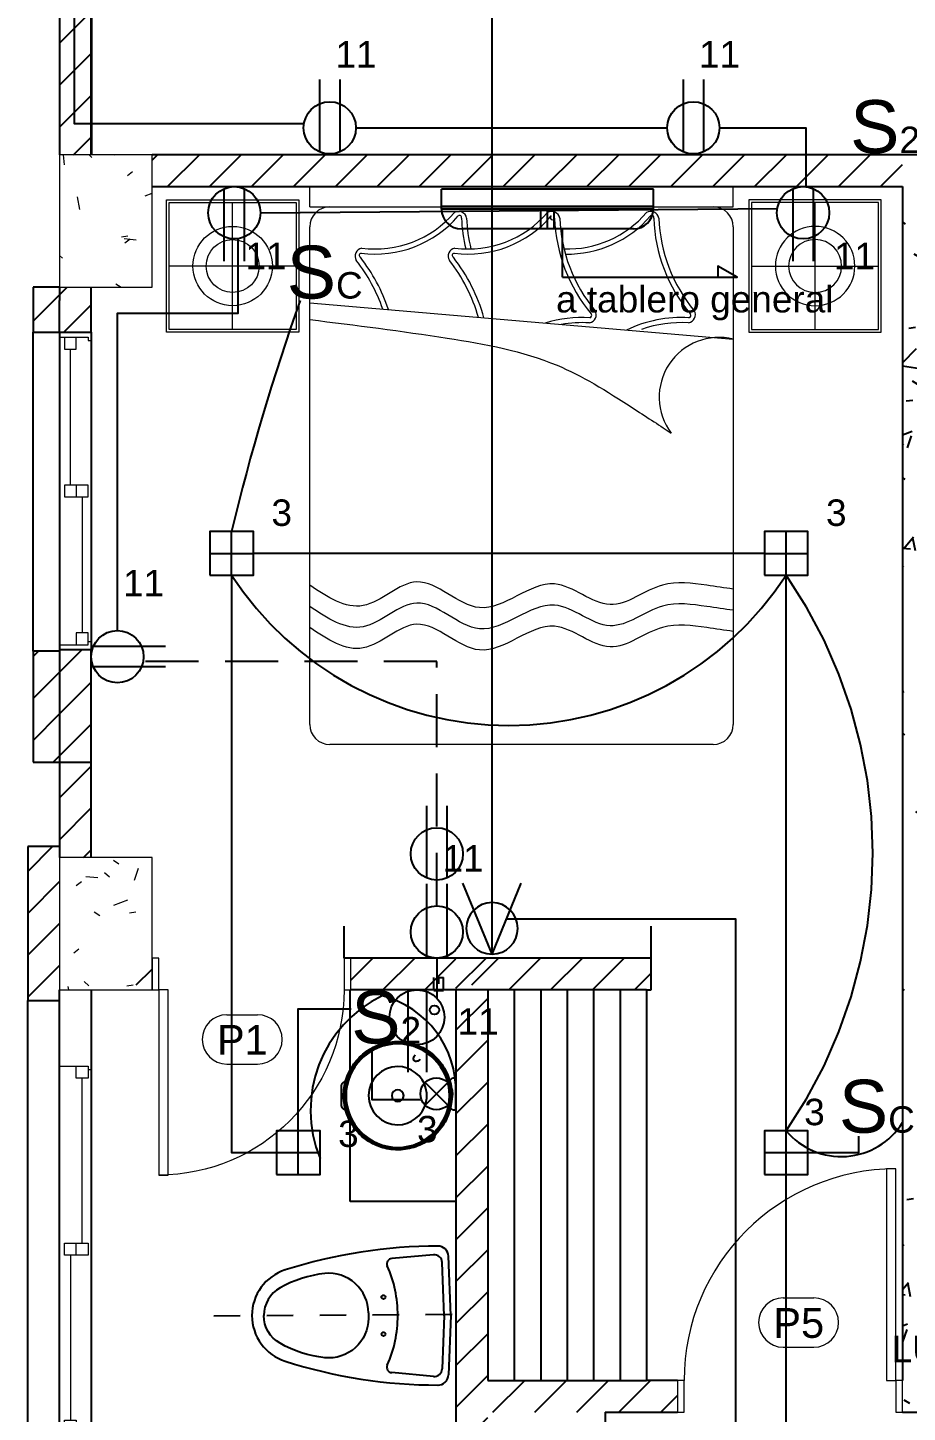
# Model space of a CAD drawing. Header units: inches. Extents: x 131 to 82119, y 71 to 16923.
# Drawn here: x 292.32 to 295.64, y 163.05 to 168.28 of the extents above; entities that cross this region are included whole.
import ezdxf
from ezdxf.enums import TextEntityAlignment as Align

# ---------------------------------------------------------------- set-up
doc = ezdxf.new("R2010")
doc.units = ezdxf.units.IN
doc.header["$MEASUREMENT"] = 0
for name, pattern in [('HIDDEN', [9.525, 6.35, -3.175]), ('HIDDEN2', [0.1875, 0.125, -0.0625]), ('PISO', [0.3, 0.2, -0.1])]:
    doc.linetypes.add(name, pattern=pattern)
for name, color, linetype, lineweight in [('A-DOOR-____-IDEN', 31, 'Continuous', 18), ('A-DOOR-____-MCUT', 31, 'Continuous', 18), ('A-DOOR-____-OTLN', 31, 'Continuous', 18), ('A-DOOR-FRAM-MCUT', 31, 'Continuous', 18), ('A-GLAZ-____-MCUT', 151, 'Continuous', 18), ('DUCTO-PARED O TECHO', 7, 'Continuous', 25), ('DUCTO-PISO', 7, 'PISO', 25), ('I-FURN-____-OTLN', 30, 'Continuous', 18), ('RED-TELEVISION', 84, 'TELEVISION', 25), ('RED-TELEVISIÓN', 84, 'TELEVISION', 25), ('S-COLS-____-MCUT', 52, 'Continuous', 18), ('S-COLS-____-OTLN', 52, 'Continuous', 18), ('SIMBOLOGIA', 150, 'Continuous', 25), ('SIMBOLOGÍA', 150, 'Continuous', 25)]:
    doc.layers.add(name, color=color, linetype=linetype, lineweight=lineweight)
for name, color, linetype in [('Arquitectonico', 253, 'Continuous'), ('BLOQUES TOMAS Y LUCES', 140, 'Continuous'), ('INTERRUPTORES', 6, 'Continuous'), ('LAMPARAS', 20, 'Continuous'), ('LUCES Y TOMAS', 5, 'Continuous'), ('Retorno', 5, 'HIDDEN')]:
    doc.layers.add(name, color=color, linetype=linetype)
doc.styles.add('Arial_4', font='arial.ttf', dxfattribs={"height": 0.1125})
doc.styles.get("Standard").update_dxf_attribs({"font": 'arial.ttf'})
doc.linetypes.add('TELEVISION', pattern='A,0.32,-0.13,["TV",Standard,S=0.065,R=0,X=-0.065,Y=-0.0325],-0.13', length=0.58)
pattern_1 = [(45, (314.34163, 184.42544), (-0.07919596, 0.07919596), [])]
pattern_2 = [(45, (314.34163, 184.69544), (-0.07919596, 0.07919596), [])]

# ---------------------------------------------------------------- blocks, each defined once
blk = doc.blocks.new('M_Concrete-Rectangular-Column - Columna Concreto 0_50x0_35-1658611-ARQ-P1')
at = {"layer": 'S-COLS-____-OTLN'}
h = blk.add_hatch(dxfattribs=at)
h.set_pattern_fill('FP_32', style=0, pattern_type=2)
h.set_pattern_definition([(320, (19.526, -21.726), (-0.0473076, -0.546432), [0.057, -0.629]), (265, (19.526, -21.726), (0.573371, 0.105429), [0.046, -0.503]), (10.451, (19.522, -21.772), (0.525708, -0.440955), [0.049, -0.534]), (316.184, (19.679, -21.726), (-0.12606, -0.813123), [0.086, -0.943]), (6.636, (19.668, -21.794), (0.742252, -0.711995), [0.073, -0.801]), (261.184, (19.679, -21.726), (0.742616, -0.71223), [0.069, -0.754]), (291, (19.641, -21.803), (-0.306292, -0.454985), [0.057, -0.629]), (236, (19.641, -21.803), (0.552594, -0.185766), [0.046, -0.503]), (341.451, (19.615, -21.84), (0.246016, -0.640536), [0.049, -0.534]), (307.5, (19.526, -21.726), (0.2541166, -0.009206), [0.025, -0.472, 0.025, -0.485, -0.505]), (307.5, (19.526, -21.726), (0.2541166, -0.009206), [-1.007, 0.025, -0.48]), (277.5, (19.526, -21.726), (0.3007382, -0.2004608), [0.025, -0.266, 0.025, -0.46, -0.192]), (277.5, (19.526, -21.726), (0.3007382, -0.2004608), [-0.776, 0.025, -0.167]), (237.5, (19.526, -21.556), (-0.0170776, -0.4064829), [0.025, -0.165, 0.025, -0.569, -0.789]), (237.5, (19.526, -21.556), (-0.0170776, -0.4064829), [-0.785, 0.025, -0.764]), (227.5, (19.526, -21.48), (0.076008, -0.4439987), [0.025, -0.223, 0.025, -0.37, -0.56]), (227.5, (19.526, -21.48), (0.076008, -0.4439987), [-0.642, 0.025, -0.535])])
h.paths.add_polyline_path([(-0.25, -0.175), (0.25, -0.175), (0.25, 0.175), (-0.25, 0.175)], flags=0)
at = {"layer": 'S-COLS-____-MCUT'}
for p, q in [((0.25, 0.175), (-0.25, 0.175)), ((-0.25, 0.175), (-0.25, -0.175)), ((0.25, -0.175), (0.25, 0.175)), ((-0.25, -0.175), (0.25, -0.175))]:
    blk.add_line(p, q, dxfattribs=at)
blk = doc.blocks.new('M_Concrete-Rectangular-Column - Columna Concreto 0_50x0_35-V19-ARQ-P1')
at = {"layer": 'S-COLS-____-OTLN'}
h = blk.add_hatch(dxfattribs=at)
h.set_pattern_fill('FP_36', style=0, pattern_type=2)
h.set_pattern_definition([(320, (16.872, -21.726), (-0.0473076, -0.546432), [0.057, -0.629]), (265, (16.872, -21.726), (0.57337, 0.105429), [0.046, -0.503]), (10.451, (16.868, -21.772), (0.525708, -0.440955), [0.049, -0.534]), (316.184, (17.024, -21.726), (-0.12606, -0.813123), [0.086, -0.943]), (6.636, (17.013, -21.794), (0.742252, -0.711995), [0.073, -0.801]), (261.184, (17.024, -21.726), (0.742616, -0.71223), [0.069, -0.754]), (291, (16.986, -21.803), (-0.306292, -0.454985), [0.057, -0.629]), (236, (16.986, -21.803), (0.552594, -0.185766), [0.046, -0.503]), (341.451, (16.96, -21.84), (0.246016, -0.640536), [0.049, -0.534]), (307.5, (16.872, -21.726), (0.2541166, -0.009206), [0.025, -0.472, 0.025, -0.485, -0.505]), (307.5, (16.872, -21.726), (0.2541166, -0.009206), [-1.007, 0.025, -0.48]), (277.5, (16.872, -21.726), (0.3007382, -0.2004608), [0.025, -0.266, 0.025, -0.46, -0.192]), (277.5, (16.872, -21.726), (0.3007382, -0.2004608), [-0.776, 0.025, -0.167]), (237.5, (16.872, -21.556), (-0.0170776, -0.4064829), [0.025, -0.165, 0.025, -0.569, -0.789]), (237.5, (16.872, -21.556), (-0.0170776, -0.4064829), [-0.785, 0.025, -0.764]), (227.5, (16.872, -21.48), (0.076008, -0.4439987), [0.025, -0.223, 0.025, -0.37, -0.56]), (227.5, (16.872, -21.48), (0.076008, -0.4439987), [-0.642, 0.025, -0.535])])
h.paths.add_polyline_path([(-0.25, -0.175), (0.25, -0.175), (0.25, 0.175), (-0.25, 0.175)], flags=0)
at = {"layer": 'S-COLS-____-MCUT'}
for p, q in [((0.25, 0.175), (-0.25, 0.175)), ((-0.25, 0.175), (-0.25, -0.175)), ((0.25, -0.175), (0.25, 0.175)), ((-0.25, -0.175), (0.25, -0.175))]:
    blk.add_line(p, q, dxfattribs=at)
blk = doc.blocks.new('Puertas Revit Lisas - 0_85 X 2_70-1759834-ARQ-P1')
at = {"layer": 'A-DOOR-____-MCUT'}
for p, q in [((0.4, 0.856825), (0.365, 0.856825)), ((0.365, 0.856825), (0.365, 0.056825)), ((0.4, 0.056825), (0.4, 0.856825)), ((0.365, 0.056825), (0.4, 0.056825))]:
    blk.add_line(p, q, dxfattribs=at)
at = {"layer": 'A-DOOR-____-OTLN'}
blk.add_arc((0.4, 0.056825), 0.8, 90, 180, dxfattribs=at)
at = {"layer": 'A-DOOR-FRAM-MCUT'}
for p, q in [((-0.4, 0.056825), (-0.425, 0.056825)), ((-0.425, 0.056825), (-0.425, -0.063175)), ((-0.4, -0.063175), (-0.4, 0.056825)), ((0.4, 0.056825), (0.4, -0.063175)), ((0.425, 0.056825), (0.4, 0.056825)), ((0.425, -0.063175), (0.425, 0.056825)), ((-0.425, -0.063175), (-0.4, -0.063175)), ((0.4, -0.063175), (0.425, -0.063175))]:
    blk.add_line(p, q, dxfattribs=at)
blk = doc.blocks.new('Puertas Revit Lisas - 0_75  x 2_70-1817899-ARQ-P1')
at = {"layer": 'A-DOOR-____-MCUT'}
for p, q in [((0.315, -0.056825), (0.35, -0.056825)), ((0.315, -0.756825), (0.315, -0.056825)), ((0.35, -0.056825), (0.35, -0.756825)), ((0.35, -0.756825), (0.315, -0.756825))]:
    blk.add_line(p, q, dxfattribs=at)
at = {"layer": 'A-DOOR-____-OTLN'}
blk.add_arc((0.35, -0.056825), 0.7, 180, 270, dxfattribs=at)
at = {"layer": 'A-DOOR-FRAM-MCUT'}
for p, q in [((-0.375, 0.063175), (-0.35, 0.063175)), ((-0.375, -0.056825), (-0.375, 0.063175)), ((-0.35, 0.063175), (-0.35, -0.056825)), ((0.35, 0.063175), (0.375, 0.063175)), ((0.35, -0.056825), (0.35, 0.063175)), ((0.375, 0.063175), (0.375, -0.056825)), ((-0.35, -0.056825), (-0.375, -0.056825)), ((0.375, -0.056825), (0.35, -0.056825))]:
    blk.add_line(p, q, dxfattribs=at)
blk = doc.blocks.new('Ventanas Genéricas Aluminio - 1_42 x 0_75-1818825-ARQ-P1')
at = {"layer": 'A-GLAZ-____-MCUT'}
for p, q in [((-0.67825, 0.06), (-0.71, 0.06)), ((-0.67825, 0.0479), (-0.67825, 0.06)), ((0.67825, 0.06), (0.71, 0.06)), ((0.67825, 0.0479), (0.67825, 0.06)), ((0.71, 0.06), (0.71, -0.06)), ((-0.69095, 0.0479), (-0.67825, 0.0479)), ((-0.69095, -0.06), (-0.69095, 0.0479)), ((-0.6465, 0.00345), (-0.69095, 0.00345)), ((-0.67825, 0.0479), (-0.6465, 0.0479)), ((-0.6465, 0.0479), (-0.6465, 0.00345)), ((-0.022225, 0.025675), (-0.6465, 0.025675)), ((-0.022225, 0.0479), (0.022225, 0.0479)), ((-0.022225, -0.041), (-0.022225, 0.0479)), ((0.022225, 0.00345), (-0.022225, 0.00345)), ((0.022225, 0.0479), (0.022225, -0.041)), ((0.6465, 0.00345), (0.69095, 0.00345)), ((0.6465, -0.041), (0.6465, 0.00345)), ((0.69095, 0.0479), (0.67825, 0.0479)), ((0.69095, -0.06), (0.69095, 0.0479)), ((0.022225, -0.041), (-0.022225, -0.041)), ((0.022225, -0.018775), (0.6465, -0.018775)), ((0.69095, -0.041), (0.6465, -0.041)), ((-0.71, -0.06), (-0.69095, -0.06)), ((0.71, -0.06), (0.69095, -0.06))]:
    blk.add_line(p, q, dxfattribs=at)
blk = doc.blocks.new('Ventanas Genéricas Aluminio - 1_20 X 1_98-1890053-ARQ-P1')
at = {"layer": 'A-GLAZ-____-MCUT'}
for p, q in [((-0.6, 0.06), (-0.58095, 0.06)), ((-0.58095, 0.06), (-0.58095, -0.0479)), ((0.58095, 0.06), (0.58095, -0.0479)), ((0.6, 0.06), (0.58095, 0.06)), ((0.6, -0.06), (0.6, 0.06)), ((-0.022225, 0.041), (-0.022225, -0.0479)), ((0.022225, 0.041), (-0.022225, 0.041)), ((0.022225, -0.0479), (0.022225, 0.041)), ((0.022225, 0.018775), (0.5365, 0.018775)), ((0.5365, 0.041), (0.5365, -0.00345)), ((0.58095, 0.041), (0.5365, 0.041)), ((-0.5365, -0.00345), (-0.58095, -0.00345)), ((-0.58095, -0.0479), (-0.56825, -0.0479)), ((-0.56825, -0.0479), (-0.5365, -0.0479)), ((-0.56825, -0.0479), (-0.56825, -0.06)), ((-0.5365, -0.0479), (-0.5365, -0.00345)), ((-0.022225, -0.025675), (-0.5365, -0.025675)), ((0.022225, -0.00345), (-0.022225, -0.00345)), ((-0.022225, -0.0479), (0.022225, -0.0479)), ((0.5365, -0.00345), (0.58095, -0.00345)), ((0.56825, -0.0479), (0.56825, -0.06)), ((0.58095, -0.0479), (0.56825, -0.0479)), ((-0.56825, -0.06), (-0.6, -0.06)), ((0.56825, -0.06), (0.6, -0.06))]:
    blk.add_line(p, q, dxfattribs=at)
blk = doc.blocks.new('Etiqueta Puerta 1_5mm - Etiqueta Puerta 1_5mm-1832370-ARQ-P1')
at = {"layer": 'A-DOOR-____-IDEN'}
for p, q in [((-0.000813, 0.001281), (0.000734, 0.001281)), ((-0.000813, -0.001203), (0.000734, -0.001203))]:
    blk.add_line(p, q, dxfattribs=at)
for centre, start, end in [((-0.000813, 0.000039), 90, 270), ((0.000734, 0.000039), 270, 90)]:
    blk.add_arc(centre, 0.001242, start, end, dxfattribs=at)
blk = doc.blocks.new('CAMA DE 1.57')
at = {"layer": 'I-FURN-____-OTLN'}
for p, q in [((3303.355, 1491.157), (3304.955, 1491.157)), ((3303.355, 1491.0808), (3303.355, 1491.157)), ((3304.955, 1491.0808), (3304.955, 1491.157)), ((3303.355, 1491.0808), (3304.955, 1491.0808)), ((3303.355, 1489.125), (3303.355, 1491.0046)), ((3304.955, 1491.0046), (3304.955, 1489.125)), ((3303.355, 1490.7179), (3304.955, 1490.5805)), ((3304.8788, 1489.0488), (3303.4312, 1489.0488))]:
    blk.add_line(p, q, dxfattribs=at)
for centre, radius, start, end in [((3303.4312, 1491.0046), 0.0762, 90, 180), ((3303.6023, 1491.3156), 0.4135, 262.6044, 319.3399), ((3303.6023, 1491.3156), 0.3941, 262.6044, 319.3399), ((3303.9538, 1491.3156), 0.4135, 262.6044, 319.3399), ((3303.9174, 1491.0323), 0.031, 11.394, 121.243), ((3303.9538, 1491.3156), 0.3941, 262.6044, 319.3399), ((3303.9212, 1491.0405), 0.0077, 338.8175, 132.6422), ((3304.2689, 1491.0323), 0.031, 11.394, 121.243), ((3304.2721, 1491.0396), 0.00801, 125.2131, 346.2466), ((3304.3283, 1491.3156), 0.3941, 268.1336, 319.3399), ((3304.3283, 1491.3156), 0.4135, 268.9318, 319.3399), ((3304.6433, 1491.0323), 0.031, 11.394, 121.243), ((3304.6471, 1491.0405), 0.0077, 338.8175, 132.6422), ((3304.8788, 1491.0046), 0.0762, 0, 90), ((3304.5269, 1491.0593), 0.5989, 182.0664, 193.2946), ((3304.5269, 1491.0593), 0.5796, 182.0664, 193.7465), ((3304.8784, 1491.0593), 0.5989, 182.0664, 219.7959), ((3304.8784, 1491.0593), 0.5796, 182.0664, 219.7959), ((3305.2529, 1491.0593), 0.5989, 182.0664, 219.7959), ((3305.2529, 1491.0593), 0.5796, 182.0664, 219.7959), ((3303.5574, 1490.8943), 0.031, 100.7013, 211.609), ((3303.5498, 1490.8974), 0.00818, 94.4896, 244.4234), ((3303.0313, 1490.4869), 0.6539, 18.3093, 38.0554), ((3303.9089, 1490.8943), 0.031, 100.7013, 211.609), ((3303.9013, 1490.8974), 0.00818, 94.4896, 244.4234), ((3303.3828, 1490.4869), 0.6539, 15.4709, 38.0554), ((3303.0313, 1490.4869), 0.6346, 19.0613, 38.0554), ((3303.3828, 1490.4869), 0.6346, 16.1216, 38.0554), ((3304.4064, 1490.6727), 0.031, 280.1867, 30.4684), ((3304.7809, 1490.6727), 0.031, 280.1867, 30.4684), ((3304.3829, 1490.1943), 0.4681, 86.296, 107.2201), ((3304.3829, 1490.1943), 0.4488, 86.296, 100.0081), ((3304.4113, 1490.6703), 0.009, 282.0448, 39.1961), ((3304.7573, 1490.1943), 0.4681, 86.296, 116.0094), ((3304.7573, 1490.1943), 0.4488, 86.296, 109.3668), ((3304.7857, 1490.6703), 0.009, 282.0448, 39.1961), ((3304.9006, 1490.3618), 0.2254, 76.0392, 217.0757), ((3303.4312, 1489.125), 0.0762, 180, 270), ((3304.8788, 1489.125), 0.0762, 270, 0)]:
    blk.add_arc(centre, radius, start, end, dxfattribs=at)
for points, knots in [([(3303.355, 1490.6546), (3303.5285, 1490.6332), (3303.8463, 1490.5934), (3304.2603, 1490.5181), (3304.4711, 1490.3883), (3304.5819, 1490.3163), (3304.5819, 1490.3163), (3304.5819, 1490.3163), (3304.5819, 1490.3163), (3304.6319, 1490.2838), (3304.6819, 1490.2512), (3304.7208, 1490.2259)], [70.755132, 70.755132, 70.755132, 70.755132, 597.255165, 1033.739417, 1347.215247, 1347.215247, 1347.215247, 1347.215249, 1347.215249, 1347.215249, 1488.711878, 1488.711878, 1488.711878, 1488.711878]), ([(3304.955, 1489.6361), (3304.9217, 1489.6409), (3304.8884, 1489.6458), (3304.855, 1489.6506), (3304.7984, 1489.6588), (3304.6703, 1489.6775), (3304.4865, 1489.5149), (3304.2577, 1489.7424), (3304.0069, 1489.4664), (3303.7693, 1489.7462), (3303.5598, 1489.5152), (3303.4228, 1489.6058), (3303.355, 1489.6506)], [-0.098553, -0.098553, -0.098553, -0.098553, 0, 0, 0, 0.167365, 0.378819, 0.602552, 0.899917, 1.156055, 1.376976, 1.593118, 1.593118, 1.593118, 1.593118]), ([(3304.955, 1489.5561), (3304.9217, 1489.5609), (3304.8884, 1489.5658), (3304.855, 1489.5706), (3304.7984, 1489.5788), (3304.6703, 1489.5975), (3304.4865, 1489.4349), (3304.2577, 1489.6624), (3304.0069, 1489.3864), (3303.7693, 1489.6662), (3303.5598, 1489.4352), (3303.4228, 1489.5258), (3303.355, 1489.5706)], [-0.098553, -0.098553, -0.098553, -0.098553, 0, 0, 0, 0.167365, 0.378819, 0.602552, 0.899917, 1.156055, 1.376976, 1.593118, 1.593118, 1.593118, 1.593118]), ([(3304.955, 1489.4762), (3304.9217, 1489.481), (3304.8884, 1489.4858), (3304.855, 1489.4906), (3304.855, 1489.4906), (3304.855, 1489.4906), (3304.855, 1489.4906), (3304.7984, 1489.4988), (3304.6703, 1489.5175), (3304.4865, 1489.3549), (3304.2577, 1489.5824), (3304.0069, 1489.3064), (3303.7693, 1489.5862), (3303.5598, 1489.3552), (3303.4228, 1489.4458), (3303.355, 1489.4906)], [-0.098412, -0.098412, -0.098412, -0.098412, 0, 0, 0, 0, 0, 0, 0.167365, 0.378819, 0.602552, 0.899917, 1.156055, 1.376976, 1.593118, 1.593118, 1.593118, 1.593118])]:
    blk.add_open_spline(points, degree=3, knots=knots, dxfattribs=at)
blk = doc.blocks.new('MESA DE NOCHE')
at = {"layer": 'I-FURN-____-OTLN'}
for p, q in [((3304.8362, 1490.6446), (3305.3362, 1490.6446)), ((3304.8362, 1490.1446), (3304.8362, 1490.6446)), ((3304.8362, 1490.5684), (3304.8362, 1490.6446)), ((3304.8462, 1490.6346), (3305.3262, 1490.6346)), ((3304.8462, 1490.1546), (3304.8462, 1490.6346)), ((3305.0862, 1490.1546), (3305.0862, 1490.6346)), ((3305.3262, 1490.6346), (3305.3262, 1490.1546)), ((3305.3362, 1490.6446), (3305.3362, 1490.1446)), ((3305.3262, 1490.3946), (3304.8462, 1490.3946)), ((3305.3362, 1490.1446), (3304.8362, 1490.1446)), ((3305.3262, 1490.1546), (3304.8462, 1490.1546))]:
    blk.add_line(p, q, dxfattribs=at)
for radius in [0.15, 0.1]:
    blk.add_circle((3305.0862, 1490.3946), radius, dxfattribs=at)
blk = doc.blocks.new('san1')
for p, q in [((-0.1138, 0.2251), (-0.2717, 0.212)), ((-0.05, -0.0052), (-0.057, 0.2189)), ((-0.075, -0.006), (-0.0813, 0.1961)), ((-0.3611, 0.007), (-0.3612, -0.0131)), ((-0.075, -0.0041), (-0.0841, -0.2061)), ((-0.05, -0.0052), (-0.0601, -0.2292)), ((-0.117, -0.2346), (-0.2747, -0.2193))]:
    blk.add_line(p, q)
at = {"linetype": 'HIDDEN2', "ltscale": 0.0005}
blk.add_line((-0.9452, 0), (0.0223, 0), dxfattribs=at)
for points in [[(-0.6723, 0.1722, 0.008715), (-0.6739, 0.1717, 0.326246), (-0.8011, 0, 0.326246), (-0.6763, -0.1734, 0.077295), (-0.099, -0.2674)], [(-0.3611, 0.007, 0.444133), (-0.5252, 0.1573, 0.099431), (-0.6941, 0.1039, 0.271202), (-0.7561, -0.0003)], [(-0.3612, -0.0131, -0.444133), (-0.5274, -0.1612, -0.099431), (-0.6956, -0.1054, -0.271202), (-0.7561, -0.0003)]]:
    blk.add_lwpolyline(points, format="xyb")
for centre in [(-0.3037, 0.0665), (-0.3046, -0.0735)]:
    blk.add_circle(centre, 0.0075)
for centre, radius, start, end in [((-0.1089, -1.6417), 1.8994, 89.5933, 107.3079), ((-0.27, 0.1921), 0.02, 94.7473, 203.4888), ((-0.1113, 0.1952), 0.03, 1.7918, 94.7473), ((-0.097, 0.2177), 0.04, 1.7918, 91.6067), ((-0.7134, -0.0006), 0.4634, 359.6018, 23.4888), ((-0.7134, -0.0006), 0.4634, 335.7149, 359.6018), ((-0.6608, -0.1259), 0.05, 251.8766, 253.874), ((-0.2728, -0.1994), 0.02, 155.7149, 264.4564), ((-0.1141, -0.2048), 0.03, 264.4564, 357.4118), ((-0.1001, -0.2274), 0.04, 267.5969, 357.4118)]:
    blk.add_arc(centre, radius, start, end)
blk = doc.blocks.new('LUZAP')
at = {"layer": 'SIMBOLOGIA'}
for p, q in [((-0.09, 0.02), (0.0636, 0.1736)), ((-0.0636, 0.1736), (0.09, 0.02)), ((-0.09, 0.02), (-0.09, 0)), ((-0.09, 0), (0.09, 0)), ((0.09, 0.02), (0.09, 0))]:
    blk.add_line(p, q, dxfattribs=at)
blk.add_circle((0, 0.11), 0.09, dxfattribs=at)
blk = doc.blocks.new('TOMA')
at = {"layer": 'SIMBOLOGIA'}
for p, q in [((-0.0301, 0.2165), (-0.0301, 0.0062)), ((0.0294, 0.2165), (0.0294, 0.1463)), ((0.0294, 0.1463), (0.0294, 0.0059))]:
    blk.add_line(p, q, dxfattribs=at)
blk.add_circle((0, 0.0761), 0.0761, dxfattribs=at)
blk = doc.blocks.new('TV')
at = {"layer": 'RED-TELEVISION', "linetype": 'Continuous'}
for q in [(-0.2063, 0.0852), (-0.2103, 0), (-0.2063, -0.0852)]:
    blk.add_line((0, 0), q, dxfattribs=at)
blk.add_circle((-0.075, 0), 0.075, dxfattribs=at)
blk = doc.blocks.new('TOMA GFCI')
at = {"layer": 'BLOQUES TOMAS Y LUCES'}
for p, q in [((-0.0076, 0.044), (-0.3947, 0.044)), ((-0.0084, -0.0462), (-0.3947, -0.0462)), ((-0.003, -0.0813), (0.0598, -0.0813)), ((-0.003, -0.0813), (-0.003, -0.1274)), ((-0.003, -0.1274), (0.0598, -0.1274)), ((0.0284, -0.1043), (0.0598, -0.1043)), ((0.0598, -0.1043), (0.0598, -0.1274))]:
    blk.add_line(p, q, dxfattribs=at)
for centre, radius in [((-0.1319, 0), 0.1319), ((-0.0971, -0.0838), 0.0221)]:
    blk.add_circle(centre, radius, dxfattribs=at)
blk = doc.blocks.new('MINISPLIT')
at = {"layer": 'SIMBOLOGÍA'}
for p, q in [((-0.325, 0.15), (0.325, 0.15)), ((-0.025, 0.15), (-0.025, 0.075)), ((0, 0.15), (0, 0.075)), ((0.025, 0.15), (0.025, 0.075)), ((-0.4, 0.075), (-0.4, 0)), ((-0.4, 0.075), (0.4, 0.075)), ((-0.4, 0.065), (0.4, 0.065)), ((0.4, 0.075), (0.4, 0)), ((-0.4, 0), (0.4, 0))]:
    blk.add_line(p, q, dxfattribs=at)
for centre, start, end in [((-0.325, 0.075), 90, 180), ((0.325, 0.075), 0, 90)]:
    blk.add_arc(centre, 0.075, start, end, dxfattribs=at)

msp = doc.modelspace()

# ---------------------------------------------------------------- hatches: boundary and pattern name
at = {"layer": 'Arquitectonico'}
h = msp.add_hatch(dxfattribs=at)
h.set_pattern_fill('FP_37', color=256, angle=360, style=0, pattern_type=2)
h.set_pattern_definition(pattern_1)
h.paths.add_polyline_path([(292.4402, 167.8043), (292.5602, 167.8043), (292.5602, 172.6423), (292.4402, 172.6423), (292.4402, 169.551)], flags=0)
h = msp.add_hatch(dxfattribs=at)
h.set_pattern_fill('FP_37', color=256, angle=360, style=0, pattern_type=2)
h.set_pattern_definition(pattern_1)
h.paths.add_polyline_path([(295.1601, 167.6843), (295.6248, 167.6843), (295.6248, 167.8043), (292.7902, 167.8043), (292.7902, 167.6843), (294.9119, 167.6843)], flags=0)
h = msp.add_hatch(dxfattribs=at)
h.set_pattern_fill('FP_31', color=256, angle=360, style=0, pattern_type=2)
h.set_pattern_definition([(50, (314.34163, 184.42544), (0.546432, -0.0473076), [0.057, -0.629]), (355, (314.34163, 184.42544), (-0.105429, 0.573371), [0.046, -0.503]), (100.451, (314.38663, 184.42144), (0.440955, 0.525708), [0.049, -0.534]), (46.184, (314.3416, 184.57844), (0.813123, -0.12606), [0.086, -0.943]), (96.636, (314.4096, 184.5674), (0.711995, 0.742252), [0.073, -0.801]), (351.184, (314.3416, 184.5784), (0.71223, 0.742616), [0.069, -0.754]), (21, (314.41763, 184.54044), (0.454985, -0.306292), [0.057, -0.629]), (326, (314.41763, 184.54044), (0.185766, 0.552594), [0.046, -0.503]), (71.451, (314.45563, 184.51444), (0.640536, 0.246016), [0.049, -0.534]), (37.5, (314.34163, 184.42544), (0.009206, 0.2541166), [0.025, -0.472, 0.025, -0.485, -0.505]), (37.5, (314.34163, 184.42544), (0.009206, 0.2541166), [-1.007, 0.025, -0.48]), (7.5, (314.34163, 184.42544), (0.2004608, 0.3007382), [0.025, -0.266, 0.025, -0.46, -0.192]), (7.5, (314.34163, 184.42544), (0.2004608, 0.3007382), [-0.776, 0.025, -0.167]), (327.5, (314.17163, 184.42544), (0.4064829, -0.0170776), [0.025, -0.165, 0.025, -0.569, -0.789]), (327.5, (314.17163, 184.42544), (0.4064829, -0.0170776), [-0.785, 0.025, -0.764]), (317.5, (314.09563, 184.42544), (0.4439987, 0.076008), [0.025, -0.223, 0.025, -0.37, -0.56]), (317.5, (314.09563, 184.42544), (0.4439987, 0.076008), [-0.642, 0.025, -0.535])])
h.paths.add_polyline_path([(295.8248, 163.0528), (295.8248, 167.8043), (295.6248, 167.8043), (295.6248, 163.0528)], flags=0)
h = msp.add_hatch(dxfattribs=at)
h.set_pattern_fill('FP_37', color=256, angle=360, style=0, pattern_type=2)
h.set_pattern_definition(pattern_1)
h.paths.add_polyline_path([(292.4402, 167.1343), (292.4402, 167.3043), (292.3402, 167.3043), (292.3402, 167.1343), (292.4297, 167.1343)])
h = msp.add_hatch(dxfattribs=at)
h.set_pattern_fill('FP_37', color=256, angle=360, style=0, pattern_type=2)
h.set_pattern_definition(pattern_1)
h.paths.add_polyline_path([(292.5602, 167.2543), (292.5602, 167.3043), (292.4402, 167.3043), (292.4402, 167.2543)], flags=0)
h = msp.add_hatch(dxfattribs=at)
h.set_pattern_fill('FP_37', color=256, angle=360, style=0, pattern_type=2)
h.set_pattern_definition(pattern_1)
h.paths.add_polyline_path([(292.4402, 165.5094), (292.5602, 165.5094), (292.5602, 165.9343), (292.4402, 165.9343)], flags=0)
h.paths.add_polyline_path([(292.4402, 167.1343), (292.5602, 167.1343), (292.5602, 167.2543), (292.4402, 167.2543)], flags=0)
h = msp.add_hatch(dxfattribs=at)
h.set_pattern_fill('FP_37', color=256, angle=360, style=0, pattern_type=2)
h.set_pattern_definition(pattern_1)
h.paths.add_polyline_path([(292.4402, 165.5094), (292.4402, 165.9294), (292.3402, 165.9294), (292.3402, 165.5094), (292.4297, 165.5094)], flags=0)
h = msp.add_hatch(dxfattribs=at)
h.set_pattern_fill('FP_37', color=256, angle=360, style=0, pattern_type=2)
h.set_pattern_definition(pattern_1)
h.paths.add_polyline_path([(292.4402, 165.1494), (292.5602, 165.1494), (292.5602, 165.5094), (292.4402, 165.5094)], flags=0)
h = msp.add_hatch(dxfattribs=at)
h.set_pattern_fill('FP_37', color=256, angle=360, style=0, pattern_type=2)
h.set_pattern_definition(pattern_1)
h.paths.add_polyline_path([(292.4402, 162.8409), (292.4402, 162.9594), (292.3202, 162.9594), (292.3202, 162.8409), (292.4297, 162.8409)], flags=0)
h.paths.add_polyline_path([(292.4297, 164.6094), (292.4402, 164.6094), (292.4402, 165.1909), (292.3202, 165.1909), (292.3202, 164.6094)], flags=0)
h = msp.add_hatch(dxfattribs=at)
h.set_pattern_fill('FP_37', color=256, angle=360, style=0, pattern_type=2)
h.set_pattern_definition(pattern_2)
h.paths.add_polyline_path([(292.7302, 164.6494), (292.7302, 164.7694), (292.7902, 164.7694), (292.7902, 164.6494)])
h.paths.add_polyline_path([(293.5402, 164.6494), (293.5402, 164.7694), (293.938, 164.7694), (293.938, 164.6494), (293.802, 164.6494)])
h = msp.add_hatch(dxfattribs=at)
h.set_pattern_fill('FP_37', color=256, angle=360, style=0, pattern_type=2)
h.set_pattern_definition(pattern_1)
h.paths.add_polyline_path([(293.938, 162.9609), (294.058, 162.9609), (294.058, 164.7694), (293.938, 164.7694), (293.938, 163.1728)])
h = msp.add_hatch(dxfattribs=at)
h.set_pattern_fill('FP_37', color=256, angle=360, style=0, pattern_type=2)
h.set_pattern_definition(pattern_2)
h.paths.add_polyline_path([(294.358, 164.6494), (294.6748, 164.6494), (294.6748, 164.7694), (293.998, 164.7694), (293.998, 164.6494), (294.058, 164.6494)])
h = msp.add_hatch(dxfattribs=at)
h.set_pattern_fill('FP_37', color=256, angle=360, style=0, pattern_type=2)
h.set_pattern_definition(pattern_1)
h.paths.add_polyline_path([(294.6819, 163.0528), (294.7748, 163.0528), (294.7748, 163.1728), (294.058, 163.1728), (294.058, 163.0528), (294.6578, 163.0528)], flags=0)

# ---------------------------------------------------------------- linework, layer by layer
for p, q in [((293.5152, 164.7694), (293.5152, 164.8894)), ((294.6748, 164.7694), (294.6748, 164.8894))]:
    msp.add_line(p, q)
for p, q in [((292.4402, 172.6423), (292.4402, 167.8043)), ((292.5602, 167.8043), (292.5602, 172.6423)), ((292.5606, 169.0358), (292.5606, 167.8043)), ((295.8248, 167.8043), (292.7902, 167.8043)), ((292.7902, 167.6843), (295.6248, 167.6843)), ((295.6248, 167.6843), (295.6248, 163.1728)), ((292.4402, 167.3043), (292.3402, 167.3043)), ((292.3402, 167.3043), (292.3402, 167.1343)), ((292.4402, 167.3043), (292.4402, 167.2543)), ((292.5602, 167.2543), (292.5602, 167.3043)), ((292.4402, 167.1343), (292.4402, 167.2543)), ((292.5602, 167.1343), (292.5602, 167.2543)), ((292.3402, 165.9294), (292.3402, 167.1343)), ((292.3402, 167.1343), (292.5602, 167.1343)), ((292.4402, 167.1343), (292.4402, 165.9343)), ((292.5602, 167.1343), (292.5602, 165.9343)), ((292.4402, 165.9294), (292.3402, 165.9294)), ((292.3402, 165.9294), (292.3402, 165.5094)), ((292.5602, 165.9343), (292.4402, 165.9343)), ((292.4402, 165.9343), (292.4402, 165.1494)), ((292.5602, 165.1494), (292.5602, 165.9343)), ((292.3402, 165.5094), (292.5602, 165.5094)), ((292.4402, 165.1909), (292.3202, 165.1909)), ((292.3202, 165.1909), (292.3202, 164.6094)), ((293.938, 164.7694), (293.5152, 164.7694)), ((294.6748, 164.7694), (293.938, 164.7694)), ((294.6748, 164.6494), (294.6748, 164.7694)), ((292.3202, 164.6094), (292.4402, 164.6094)), ((292.3202, 162.9594), (292.3202, 164.6094)), ((292.4402, 164.3794), (292.4402, 164.6494)), ((292.5602, 164.6494), (292.5602, 162.9594)), ((293.538, 164.3455), (293.538, 164.6494)), ((294.288, 164.6494), (293.5402, 164.6494)), ((293.938, 164.6494), (293.938, 162.9609)), ((294.058, 164.6494), (294.058, 163.1728)), ((294.6578, 164.6494), (294.058, 164.6494)), ((294.158, 164.6494), (294.158, 163.1728)), ((294.258, 164.6494), (294.258, 163.1728)), ((294.358, 164.6494), (294.358, 163.1728)), ((294.458, 164.6494), (294.458, 163.1728)), ((294.558, 164.6494), (294.558, 163.1728)), ((294.6578, 164.6494), (294.6748, 164.6494)), ((294.658, 164.6494), (294.658, 163.1728)), ((294.658, 164.6494), (294.658, 163.1728)), ((292.4402, 162.9594), (292.4402, 164.3794)), ((293.5055, 164.2144), (293.5055, 164.2844)), ((293.5155, 164.2844), (293.5155, 164.2664)), ((293.5155, 164.2324), (293.5155, 164.2144)), ((293.538, 163.8494), (293.538, 164.1533)), ((293.938, 163.8494), (293.538, 163.8494)), ((294.058, 163.1728), (294.6578, 163.1728)), ((294.7748, 163.1728), (294.6578, 163.1728)), ((294.5013, 163.0528), (294.7748, 163.0528)), ((294.5013, 163.0528), (294.5013, 162.0609)), ((295.6248, 163.0528), (295.8248, 163.0528))]:
    msp.add_line(p, q, dxfattribs=at)
at = {"layer": 'Arquitectonico', "flags": 128}
for points in [[(293.718, 164.0447), (293.7098, 164.0449), (293.7016, 164.0454), (293.6935, 164.0462), (293.6854, 164.0473), (293.6773, 164.0488), (293.6693, 164.0506), (293.6614, 164.0527), (293.6536, 164.0551), (293.6459, 164.0579), (293.6383, 164.0609), (293.6308, 164.0642), (293.6235, 164.0679), (293.6163, 164.0718), (293.6093, 164.076), (293.6024, 164.0805), (293.5958, 164.0852), (293.5893, 164.0903), (293.583, 164.0955), (293.577, 164.101), (293.5712, 164.1068), (293.5656, 164.1128), (293.5603, 164.119), (293.5552, 164.1254), (293.5503, 164.132), (293.5458, 164.1388), (293.5415, 164.1458), (293.5375, 164.1529), (293.5338, 164.1602), (293.5304, 164.1677), (293.5272, 164.1752), (293.5244, 164.1829), (293.5219, 164.1907), (293.5197, 164.1986), (293.5179, 164.2066), (293.5163, 164.2146), (293.5151, 164.2227), (293.5142, 164.2308), (293.5136, 164.239), (293.5133, 164.2472), (293.5134, 164.2554), (293.5138, 164.2635), (293.5146, 164.2717), (293.5156, 164.2798), (293.517, 164.2879), (293.5187, 164.2959), (293.5207, 164.3038), (293.523, 164.3117), (293.5257, 164.3194), (293.5286, 164.327), (293.5319, 164.3346), (293.5354, 164.3419), (293.5393, 164.3492), (293.5434, 164.3562), (293.5478, 164.3631), (293.5525, 164.3698), (293.5575, 164.3763), (293.5627, 164.3827), (293.5681, 164.3888), (293.5738, 164.3946), (293.5797, 164.4003), (293.5859, 164.4057), (293.5923, 164.4109), (293.5988, 164.4158), (293.6056, 164.4204), (293.6125, 164.4247), (293.6196, 164.4288), (293.6268, 164.4326), (293.6342, 164.4361), (293.6418, 164.4393), (293.6494, 164.4422), (293.6572, 164.4448), (293.6651, 164.4471), (293.673, 164.449), (293.681, 164.4507), (293.6891, 164.452), (293.6972, 164.453), (293.7054, 164.4536), (293.7136, 164.454), (293.718, 164.454)], [(293.718, 164.0497), (293.71, 164.0499), (293.702, 164.0504), (293.6941, 164.0512), (293.6862, 164.0523), (293.6783, 164.0537), (293.6705, 164.0555), (293.6628, 164.0575), (293.6552, 164.0599), (293.6477, 164.0625), (293.6402, 164.0655), (293.6329, 164.0688), (293.6258, 164.0723), (293.6188, 164.0761), (293.6119, 164.0802), (293.6053, 164.0846), (293.5988, 164.0892), (293.5924, 164.0941), (293.5863, 164.0993), (293.5804, 164.1047), (293.5748, 164.1103), (293.5693, 164.1161), (293.5641, 164.1222), (293.5591, 164.1284), (293.5544, 164.1349), (293.55, 164.1415), (293.5458, 164.1483), (293.5419, 164.1553), (293.5383, 164.1624), (293.5349, 164.1697), (293.5319, 164.177), (293.5292, 164.1845), (293.5267, 164.1921), (293.5246, 164.1998), (293.5228, 164.2076), (293.5212, 164.2155), (293.52, 164.2233), (293.5192, 164.2313), (293.5186, 164.2392), (293.5183, 164.2472), (293.5184, 164.2552), (293.5188, 164.2632), (293.5195, 164.2711), (293.5206, 164.2791), (293.5219, 164.2869), (293.5236, 164.2947), (293.5255, 164.3025), (293.5278, 164.3101), (293.5304, 164.3177), (293.5333, 164.3251), (293.5364, 164.3325), (293.5399, 164.3397), (293.5437, 164.3467), (293.5477, 164.3536), (293.552, 164.3603), (293.5566, 164.3669), (293.5614, 164.3732), (293.5665, 164.3794), (293.5718, 164.3854), (293.5773, 164.3911), (293.5831, 164.3966), (293.5891, 164.4019), (293.5953, 164.4069), (293.6017, 164.4117), (293.6083, 164.4162), (293.6151, 164.4205), (293.622, 164.4244), (293.6291, 164.4281), (293.6363, 164.4316), (293.6436, 164.4347), (293.6511, 164.4375), (293.6587, 164.44), (293.6663, 164.4422), (293.6741, 164.4442), (293.6819, 164.4458), (293.6898, 164.447), (293.6977, 164.448), (293.7057, 164.4487), (293.7137, 164.449), (293.718, 164.449)], [(293.718, 164.454), (293.7262, 164.4539), (293.7343, 164.4534), (293.7425, 164.4526), (293.7506, 164.4514), (293.7586, 164.45), (293.7666, 164.4482), (293.7745, 164.4461), (293.7824, 164.4436), (293.7901, 164.4409), (293.7977, 164.4379), (293.8052, 164.4345), (293.8125, 164.4309), (293.8197, 164.427), (293.8267, 164.4228), (293.8335, 164.4183), (293.8402, 164.4135), (293.8467, 164.4085), (293.8529, 164.4032), (293.859, 164.3977), (293.8648, 164.392), (293.8704, 164.386), (293.8757, 164.3798), (293.8808, 164.3734), (293.8856, 164.3668), (293.8902, 164.36), (293.8945, 164.353), (293.8985, 164.3458), (293.9022, 164.3385), (293.9056, 164.3311), (293.9087, 164.3235), (293.9115, 164.3159), (293.914, 164.3081), (293.9162, 164.3002), (293.9181, 164.2922), (293.9197, 164.2842), (293.9209, 164.2761), (293.9218, 164.2679), (293.9224, 164.2598), (293.9226, 164.2516), (293.9225, 164.2434), (293.9221, 164.2352), (293.9214, 164.2271), (293.9204, 164.219), (293.919, 164.2109), (293.9173, 164.2029), (293.9153, 164.195), (293.9129, 164.1871), (293.9103, 164.1794), (293.9073, 164.1717), (293.9041, 164.1642), (293.9005, 164.1568), (293.8967, 164.1496), (293.8925, 164.1426), (293.8881, 164.1357), (293.8834, 164.1289), (293.8785, 164.1224), (293.8733, 164.1161), (293.8678, 164.11), (293.8621, 164.1041), (293.8562, 164.0985), (293.8501, 164.0931), (293.8437, 164.0879), (293.8372, 164.083), (293.8304, 164.0784), (293.8235, 164.074), (293.8164, 164.0699), (293.8091, 164.0662), (293.8017, 164.0627), (293.7942, 164.0595), (293.7865, 164.0566), (293.7788, 164.054), (293.7709, 164.0517), (293.763, 164.0497), (293.7549, 164.0481), (293.7469, 164.0468), (293.7387, 164.0458), (293.7306, 164.0451), (293.7224, 164.0448), (293.718, 164.0447)], [(293.718, 164.449), (293.726, 164.4489), (293.7339, 164.4484), (293.7419, 164.4476), (293.7498, 164.4465), (293.7576, 164.4451), (293.7654, 164.4433), (293.7732, 164.4413), (293.7808, 164.4389), (293.7883, 164.4362), (293.7957, 164.4333), (293.803, 164.43), (293.8102, 164.4265), (293.8172, 164.4226), (293.824, 164.4185), (293.8307, 164.4142), (293.8372, 164.4095), (293.8435, 164.4046), (293.8496, 164.3995), (293.8555, 164.3941), (293.8612, 164.3885), (293.8667, 164.3826), (293.8719, 164.3766), (293.8768, 164.3703), (293.8815, 164.3639), (293.886, 164.3573), (293.8902, 164.3505), (293.8941, 164.3435), (293.8977, 164.3364), (293.901, 164.3291), (293.9041, 164.3217), (293.9068, 164.3142), (293.9093, 164.3066), (293.9114, 164.2989), (293.9132, 164.2912), (293.9147, 164.2833), (293.9159, 164.2754), (293.9168, 164.2675), (293.9174, 164.2595), (293.9176, 164.2515), (293.9175, 164.2436), (293.9172, 164.2356), (293.9164, 164.2276), (293.9154, 164.2197), (293.9141, 164.2118), (293.9124, 164.204), (293.9104, 164.1963), (293.9082, 164.1886), (293.9056, 164.1811), (293.9027, 164.1736), (293.8995, 164.1663), (293.8961, 164.1591), (293.8923, 164.1521), (293.8883, 164.1452), (293.884, 164.1384), (293.8794, 164.1319), (293.8746, 164.1255), (293.8695, 164.1194), (293.8642, 164.1134), (293.8586, 164.1077), (293.8528, 164.1022), (293.8468, 164.0969), (293.8406, 164.0919), (293.8342, 164.0871), (293.8277, 164.0826), (293.8209, 164.0783), (293.814, 164.0743), (293.8069, 164.0706), (293.7997, 164.0672), (293.7923, 164.0641), (293.7849, 164.0613), (293.7773, 164.0587), (293.7696, 164.0565), (293.7619, 164.0546), (293.754, 164.053), (293.7462, 164.0517), (293.7382, 164.0508), (293.7303, 164.0501), (293.7223, 164.0498), (293.718, 164.0497)], [(293.7809, 164.3808), (293.7793, 164.3827), (293.7783, 164.3851), (293.7779, 164.3879), (293.778, 164.3909), (293.7788, 164.3941), (293.7802, 164.3973), (293.782, 164.4004), (293.7844, 164.4034)], [(293.718, 164.1395), (293.7361, 164.141), (293.7537, 164.1455), (293.7703, 164.1528), (293.7855, 164.1627), (293.7988, 164.175), (293.81, 164.1893), (293.8186, 164.2053), (293.8245, 164.2224), (293.8275, 164.2403), (293.8275, 164.2585), (293.8245, 164.2764), (293.8186, 164.2935), (293.81, 164.3095), (293.7988, 164.3238), (293.7855, 164.3361), (293.7703, 164.346), (293.7536, 164.3533), (293.7361, 164.3578), (293.718, 164.3594)], [(293.8029, 164.3866), (293.8003, 164.384), (293.7973, 164.3818), (293.7943, 164.3802), (293.7912, 164.3791), (293.7882, 164.3786), (293.7854, 164.3787), (293.7829, 164.3795), (293.7809, 164.3808)], [(293.5055, 164.2844), (293.5055, 164.2852), (293.5055, 164.286), (293.5056, 164.2868), (293.5057, 164.2876), (293.5059, 164.2884), (293.5061, 164.2891), (293.5063, 164.2899), (293.5065, 164.2907), (293.5068, 164.2914), (293.5071, 164.2922), (293.5074, 164.2929), (293.5077, 164.2936), (293.5081, 164.2943), (293.5085, 164.295), (293.509, 164.2957), (293.5094, 164.2963), (293.5099, 164.297), (293.5104, 164.2976), (293.511, 164.2982), (293.5115, 164.2987), (293.5121, 164.2993), (293.5127, 164.2998), (293.5134, 164.3003), (293.514, 164.3008), (293.5147, 164.3012), (293.5154, 164.3016), (293.5161, 164.302), (293.5168, 164.3024), (293.5175, 164.3027), (293.5182, 164.303), (293.519, 164.3033), (293.5197, 164.3035), (293.5205, 164.3038), (293.5213, 164.3039)], [(293.5055, 164.2844), (293.5055, 164.2852), (293.5055, 164.286), (293.5056, 164.2868), (293.5057, 164.2876), (293.5059, 164.2884), (293.5061, 164.2891), (293.5063, 164.2899), (293.5065, 164.2907), (293.5068, 164.2914), (293.5071, 164.2922), (293.5074, 164.2929), (293.5077, 164.2936), (293.5081, 164.2943), (293.5085, 164.295), (293.509, 164.2957), (293.5094, 164.2963), (293.5099, 164.297), (293.5104, 164.2976), (293.511, 164.2982)], [(293.5115, 164.2987), (293.5121, 164.2993), (293.5127, 164.2998), (293.5134, 164.3003), (293.514, 164.3008), (293.5147, 164.3012), (293.5154, 164.3016), (293.5161, 164.302), (293.5168, 164.3024), (293.5175, 164.3027), (293.5182, 164.303), (293.519, 164.3033), (293.5197, 164.3035), (293.5205, 164.3038), (293.5213, 164.3039)], [(293.5183, 164.2914), (293.518, 164.2911), (293.5178, 164.2908), (293.5175, 164.2904), (293.5173, 164.2901), (293.5171, 164.2898), (293.5169, 164.2894), (293.5167, 164.2891), (293.5165, 164.2887), (293.5163, 164.2884), (293.5162, 164.288), (293.516, 164.2876), (293.5159, 164.2873), (293.5158, 164.2869), (293.5157, 164.2865), (293.5156, 164.2861), (293.5156, 164.2857), (293.5155, 164.2853), (293.5155, 164.2849), (293.5155, 164.2845), (293.5155, 164.2844)], [(293.5111, 164.2005), (293.5106, 164.201), (293.5101, 164.2016), (293.5096, 164.2023), (293.5091, 164.2029), (293.5087, 164.2036), (293.5082, 164.2043), (293.5078, 164.205), (293.5075, 164.2057), (293.5071, 164.2064), (293.5068, 164.2071), (293.5066, 164.2079), (293.5063, 164.2087), (293.5061, 164.2094), (293.5059, 164.2102), (293.5058, 164.211), (293.5057, 164.2118), (293.5056, 164.2126), (293.5055, 164.2134), (293.5055, 164.2142), (293.5055, 164.2144)], [(293.5215, 164.1948), (293.5207, 164.195), (293.52, 164.1952), (293.5192, 164.1954), (293.5184, 164.1957), (293.5177, 164.196), (293.517, 164.1963), (293.5162, 164.1966), (293.5155, 164.197), (293.5149, 164.1974), (293.5142, 164.1979), (293.5135, 164.1983), (293.5129, 164.1988), (293.5123, 164.1994), (293.5117, 164.1999), (293.5111, 164.2005), (293.5106, 164.201), (293.5101, 164.2016), (293.5096, 164.2023), (293.5091, 164.2029), (293.5087, 164.2036), (293.5082, 164.2043), (293.5078, 164.205), (293.5075, 164.2057), (293.5071, 164.2064), (293.5068, 164.2071), (293.5066, 164.2079), (293.5063, 164.2087), (293.5061, 164.2094), (293.5059, 164.2102), (293.5058, 164.211), (293.5057, 164.2118), (293.5056, 164.2126), (293.5055, 164.2134), (293.5055, 164.2142), (293.5055, 164.2144)], [(293.5215, 164.1948), (293.5207, 164.195), (293.52, 164.1952), (293.5192, 164.1954), (293.5184, 164.1957), (293.5177, 164.196), (293.517, 164.1963), (293.5162, 164.1966), (293.5155, 164.197), (293.5149, 164.1974), (293.5142, 164.1979), (293.5135, 164.1983), (293.5129, 164.1988), (293.5123, 164.1994), (293.5117, 164.1999)], [(293.5155, 164.2144), (293.5155, 164.214), (293.5155, 164.2136), (293.5156, 164.2132), (293.5156, 164.2128), (293.5157, 164.2124), (293.5158, 164.212), (293.5159, 164.2116), (293.516, 164.2112), (293.5161, 164.2109), (293.5163, 164.2105), (293.5164, 164.2101), (293.5166, 164.2098), (293.5168, 164.2094), (293.517, 164.2091), (293.5172, 164.2087), (293.5175, 164.2084), (293.5177, 164.2081), (293.518, 164.2078), (293.5182, 164.2075), (293.5185, 164.2072)]]:
    msp.add_lwpolyline(points, dxfattribs=at)
at = {"layer": 'Arquitectonico'}
for radius, start, end in [(0.1953, 90, 270), (0.2005, 128.0769, 138.3168), (0.1953, 270, 90), (0.2005, 141.1855, 219.0657), (0.1099, 90, 270), (0.0225, 90, 270), (0.0225, 270, 90), (0.2005, 221.8065, 231.9231), (0.2005, 238.8462, 270), (0.2005, 270, 301.1538)]:
    msp.add_arc((293.718, 164.2494), radius, start, end, dxfattribs=at)
at = {"layer": 'DUCTO-PARED O TECHO'}
for points in [[(292.5923, 170.3454), (292.4963, 170.1885), (292.4963, 167.9234), (293.364, 167.9234)], [(293.5602, 167.9065), (294.736, 167.9065)], [(294.9336, 167.9065), (295.26, 167.9065), (295.26, 167.6857)], [(293.1995, 167.5855), (295.152, 167.6013)], [(292.659, 166.0069), (292.659, 167.2068), (293.1146, 167.2068), (293.1146, 167.4873)], [(294.3399, 167.3426), (294.3399, 167.5243)], [(294.3399, 167.3426), (295.0006, 167.3426), (294.9276, 167.384), (294.9276, 167.3426)], [(295.103, 166.2986), (293.1728, 166.2986)], [(293.0904, 166.2163), (293.0904, 164.0341), (293.26, 164.0341)], [(295.1854, 164.1164), (295.1854, 166.2163)], [(293.8657, 164.7691), (293.8657, 164.6174)], [(293.3424, 164.1164), (293.3424, 164.5769), (293.5424, 164.5769)], [(293.6196, 164.4288), (293.6196, 164.2352), (293.8036, 164.2352)], [(295.2678, 164.0341), (295.4597, 164.0341), (295.4597, 164.0963)], [(295.1854, 162.5968), (295.1854, 163.9517)]]:
    msp.add_lwpolyline(points, dxfattribs=at)
at = {"layer": 'DUCTO-PISO'}
msp.add_lwpolyline([(293.8657, 164.9667), (293.8657, 165.8894), (292.765, 165.8894)], dxfattribs=at)
at = {"layer": 'LAMPARAS'}
for p, q in [((293.1728, 166.381), (293.0081, 166.381)), ((293.0081, 166.381), (293.0081, 166.2163)), ((293.0904, 166.2163), (293.0904, 166.381)), ((295.2678, 166.381), (295.103, 166.381)), ((295.103, 166.381), (295.103, 166.2163)), ((295.1854, 166.2163), (295.1854, 166.381)), ((293.0081, 166.2986), (293.1728, 166.2986)), ((295.103, 166.2986), (295.2678, 166.2986)), ((293.0081, 166.2163), (293.1728, 166.2163)), ((295.103, 166.2163), (295.2678, 166.2163)), ((293.4248, 164.1164), (293.26, 164.1164)), ((293.26, 164.1164), (293.26, 163.9517)), ((293.3424, 163.9517), (293.3424, 164.1164)), ((295.2678, 164.1164), (295.103, 164.1164)), ((295.103, 164.1164), (295.103, 163.9517)), ((295.1854, 163.9517), (295.1854, 164.1164)), ((293.26, 164.0341), (293.4248, 164.0341)), ((295.103, 164.0341), (295.2678, 164.0341)), ((293.26, 163.9517), (293.4248, 163.9517)), ((295.103, 163.9517), (295.2678, 163.9517))]:
    msp.add_line(p, q, dxfattribs=at)
for points in [[(293.0081, 166.2163), (293.1728, 166.2163), (293.1728, 166.381), (293.0081, 166.381)], [(295.103, 166.2163), (295.2678, 166.2163), (295.2678, 166.381), (295.103, 166.381)], [(293.26, 163.9517), (293.4248, 163.9517), (293.4248, 164.1164), (293.26, 164.1164)], [(295.103, 163.9517), (295.2678, 163.9517), (295.2678, 164.1164), (295.103, 164.1164)]]:
    msp.add_lwpolyline(points, close=True, dxfattribs=at)
at = {"layer": 'RED-TELEVISIÓN'}
for points in [[(294.0741, 165.057), (294.0741, 170.1199), (292.7589, 170.1199)], [(294.1294, 164.9179), (294.9939, 164.9179), (294.9939, 160.0821), (295.4727, 160.0821)]]:
    msp.add_lwpolyline(points, dxfattribs=at)
at = {"layer": 'Retorno'}
for centre, radius, start, end in [((301.0332, 164.4971), 8.1631, 160.25655, 166.6568), ((294.1379, 166.8982), 1.2499, 213.0659, 326.9341), ((293.6659, 165.1663), 1.8469, 325.357, 34.643), ((293.8702, 164.194), 0.4814, 115.9496, 202.2718), ((293.5659, 164.2666), 0.3722, 358.4552, 75.422), ((295.3937, 164.2913), 0.272, 220.0075, 328.169)]:
    msp.add_arc(centre, radius, start, end, dxfattribs=at)

# ---------------------------------------------------------------- block references
at = {"layer": 'Arquitectonico'}
for name, p, rotation in [('M_Concrete-Rectangular-Column - Columna Concreto 0_50x0_35-V19-ARQ-P1', (292.6152, 167.5543), 90.00000000000006), ('Ventanas Genéricas Aluminio - 1_20 X 1_98-1890053-ARQ-P1', (292.5002, 166.5343), 90.00000000000031), ('M_Concrete-Rectangular-Column - Columna Concreto 0_50x0_35-1658611-ARQ-P1', (292.6152, 164.8994), 89.9999999999999), ('Ventanas Genéricas Aluminio - 1_42 x 0_75-1818825-ARQ-P1', (292.5002, 163.6694), 270.0000000000003)]:
    msp.add_blockref(name, p, dxfattribs=dict(at, rotation=rotation))
for name, p in [('CAMA DE 1.57', (-3009.9694, -1323.4727)), ('MESA DE NOCHE', (-3011.9918, -1323.0103)), ('Puertas Revit Lisas - 0_85 X 2_70-1759834-ARQ-P1', (295.1998, 163.116))]:
    msp.add_blockref(name, p, dxfattribs=at)
at = {"layer": 'Arquitectonico', "xscale": -1}
for name, p in [('MESA DE NOCHE', (3600.3809, -1323.0103)), ('Puertas Revit Lisas - 0_75  x 2_70-1817899-ARQ-P1', (293.1652, 164.7062))]:
    msp.add_blockref(name, p, dxfattribs=at)
at = {"layer": 'Arquitectonico', "xscale": 74.99999999999996, "yscale": 74.99999999999996, "zscale": 74.99999999999996}
for p in [(293.1335, 164.459), (295.2352, 163.3891)]:
    msp.add_blockref('Etiqueta Puerta 1_5mm - Etiqueta Puerta 1_5mm-1832370-ARQ-P1', p, dxfattribs=at)
at = {"layer": 'Arquitectonico', "extrusion": (0, 0, -1), "xscale": -1, "zscale": -1, "rotation": 359.6018119754125}
msp.add_blockref('san1', (-293.9683, 163.4239), dxfattribs=at)
at = {"layer": 'LUCES Y TOMAS', "color": 3, "xscale": 0.7874015748031495, "yscale": 0.7874015748031495, "rotation": 90}
msp.add_blockref('TOMA GFCI', (293.7907, 164.6494), dxfattribs=at)
at = {"layer": 'RED-TELEVISIÓN', "xscale": -1.29829461337991, "yscale": 1.298294613379902, "zscale": 1.298294613379902, "rotation": 90}
msp.add_blockref('TV', (294.0741, 164.784), dxfattribs=at)
at = {"layer": 'SIMBOLOGIA', "xscale": 1.29829461337991, "yscale": 1.29829461337991, "zscale": 1.29829461337991}
for p in [(293.4614, 167.8077), (294.8348, 167.8077), (293.8657, 165.0641), (293.8657, 164.7691)]:
    msp.add_blockref('TOMA', p, dxfattribs=at)
at = {"layer": 'SIMBOLOGIA'}
for name, p, xscale, yscale, zscale, rotation in [('TOMA', (293.1006, 167.6843), 1.29829461337991, 1.29829461337991, 1.29829461337991, 180), ('TOMA', (295.2495, 167.6843), 1.29829461337991, 1.29829461337991, 1.29829461337991, 180), ('TOMA', (292.5602, 165.9081), 1.29829461337991, 1.29829461337991, 1.29829461337991, 270), ('LUZAP', (293.938, 164.2566), 0.671875174437127, 0.671875174437127, 0.671875174437127, 89.99999999999999)]:
    msp.add_blockref(name, p, dxfattribs=dict(at, xscale=xscale, yscale=yscale, zscale=zscale, rotation=rotation))
at = {"layer": 'SIMBOLOGIA', "rotation": 180}
msp.add_blockref('MINISPLIT', (294.2836, 167.6743), dxfattribs=at)

# ---------------------------------------------------------------- texts
for s, p in [('11', (293.5604, 168.1345)), ('11', (294.9338, 168.1345)), ('11', (293.2204, 167.3723)), ('11', (295.4435, 167.3723)), ('a tablero general', (294.8401, 167.2089)), ('3', (293.2797, 166.4023)), ('3', (295.3747, 166.4023)), ('11', (292.758, 166.1361)), ('11', (293.9647, 165.096)), ('11', (294.0217, 164.4797)), ('3', (295.2923, 164.1377)), ('3', (293.5317, 164.0554)), ('3', (293.8296, 164.0729)), ('LUCES EN ESCALONES 4 VÍAS', (296.6165, 163.2421))]:
    msp.add_text(s, height=0.1).set_placement(p, align=Align.CENTER)
at = {"layer": 'Arquitectonico', "char_height": 0.1125, "width": 0.234494, "attachment_point": 1, "style": 'Arial_4'}
for s, insert in [('P1', (293.0349, 164.5166)), ('P5', (295.1366, 163.4467))]:
    msp.add_mtext(s, dxfattribs=dict(at, insert=insert))
at = {"layer": 'INTERRUPTORES', "char_height": 0.2, "attachment_point": 1}
for s, insert in [('\\pt0.0082306;S{\\H0.5x;2C}', (295.4269, 168.0111)), ('\\pt0.0082306;S{\\H0.5x;C}', (293.2985, 167.4614)), ('\\pt0.0082306;S{\\H0.5x;2}', (293.5424, 164.6465)), ('\\pt0.0082306;S{\\H0.5x;C}', (295.3843, 164.3094))]:
    msp.add_mtext_dynamic_manual_height_columns(s, width=0.353086, gutter_width=12.5, heights=[0], dxfattribs=dict(at, insert=insert))

doc.saveas('drawing.dxf')
